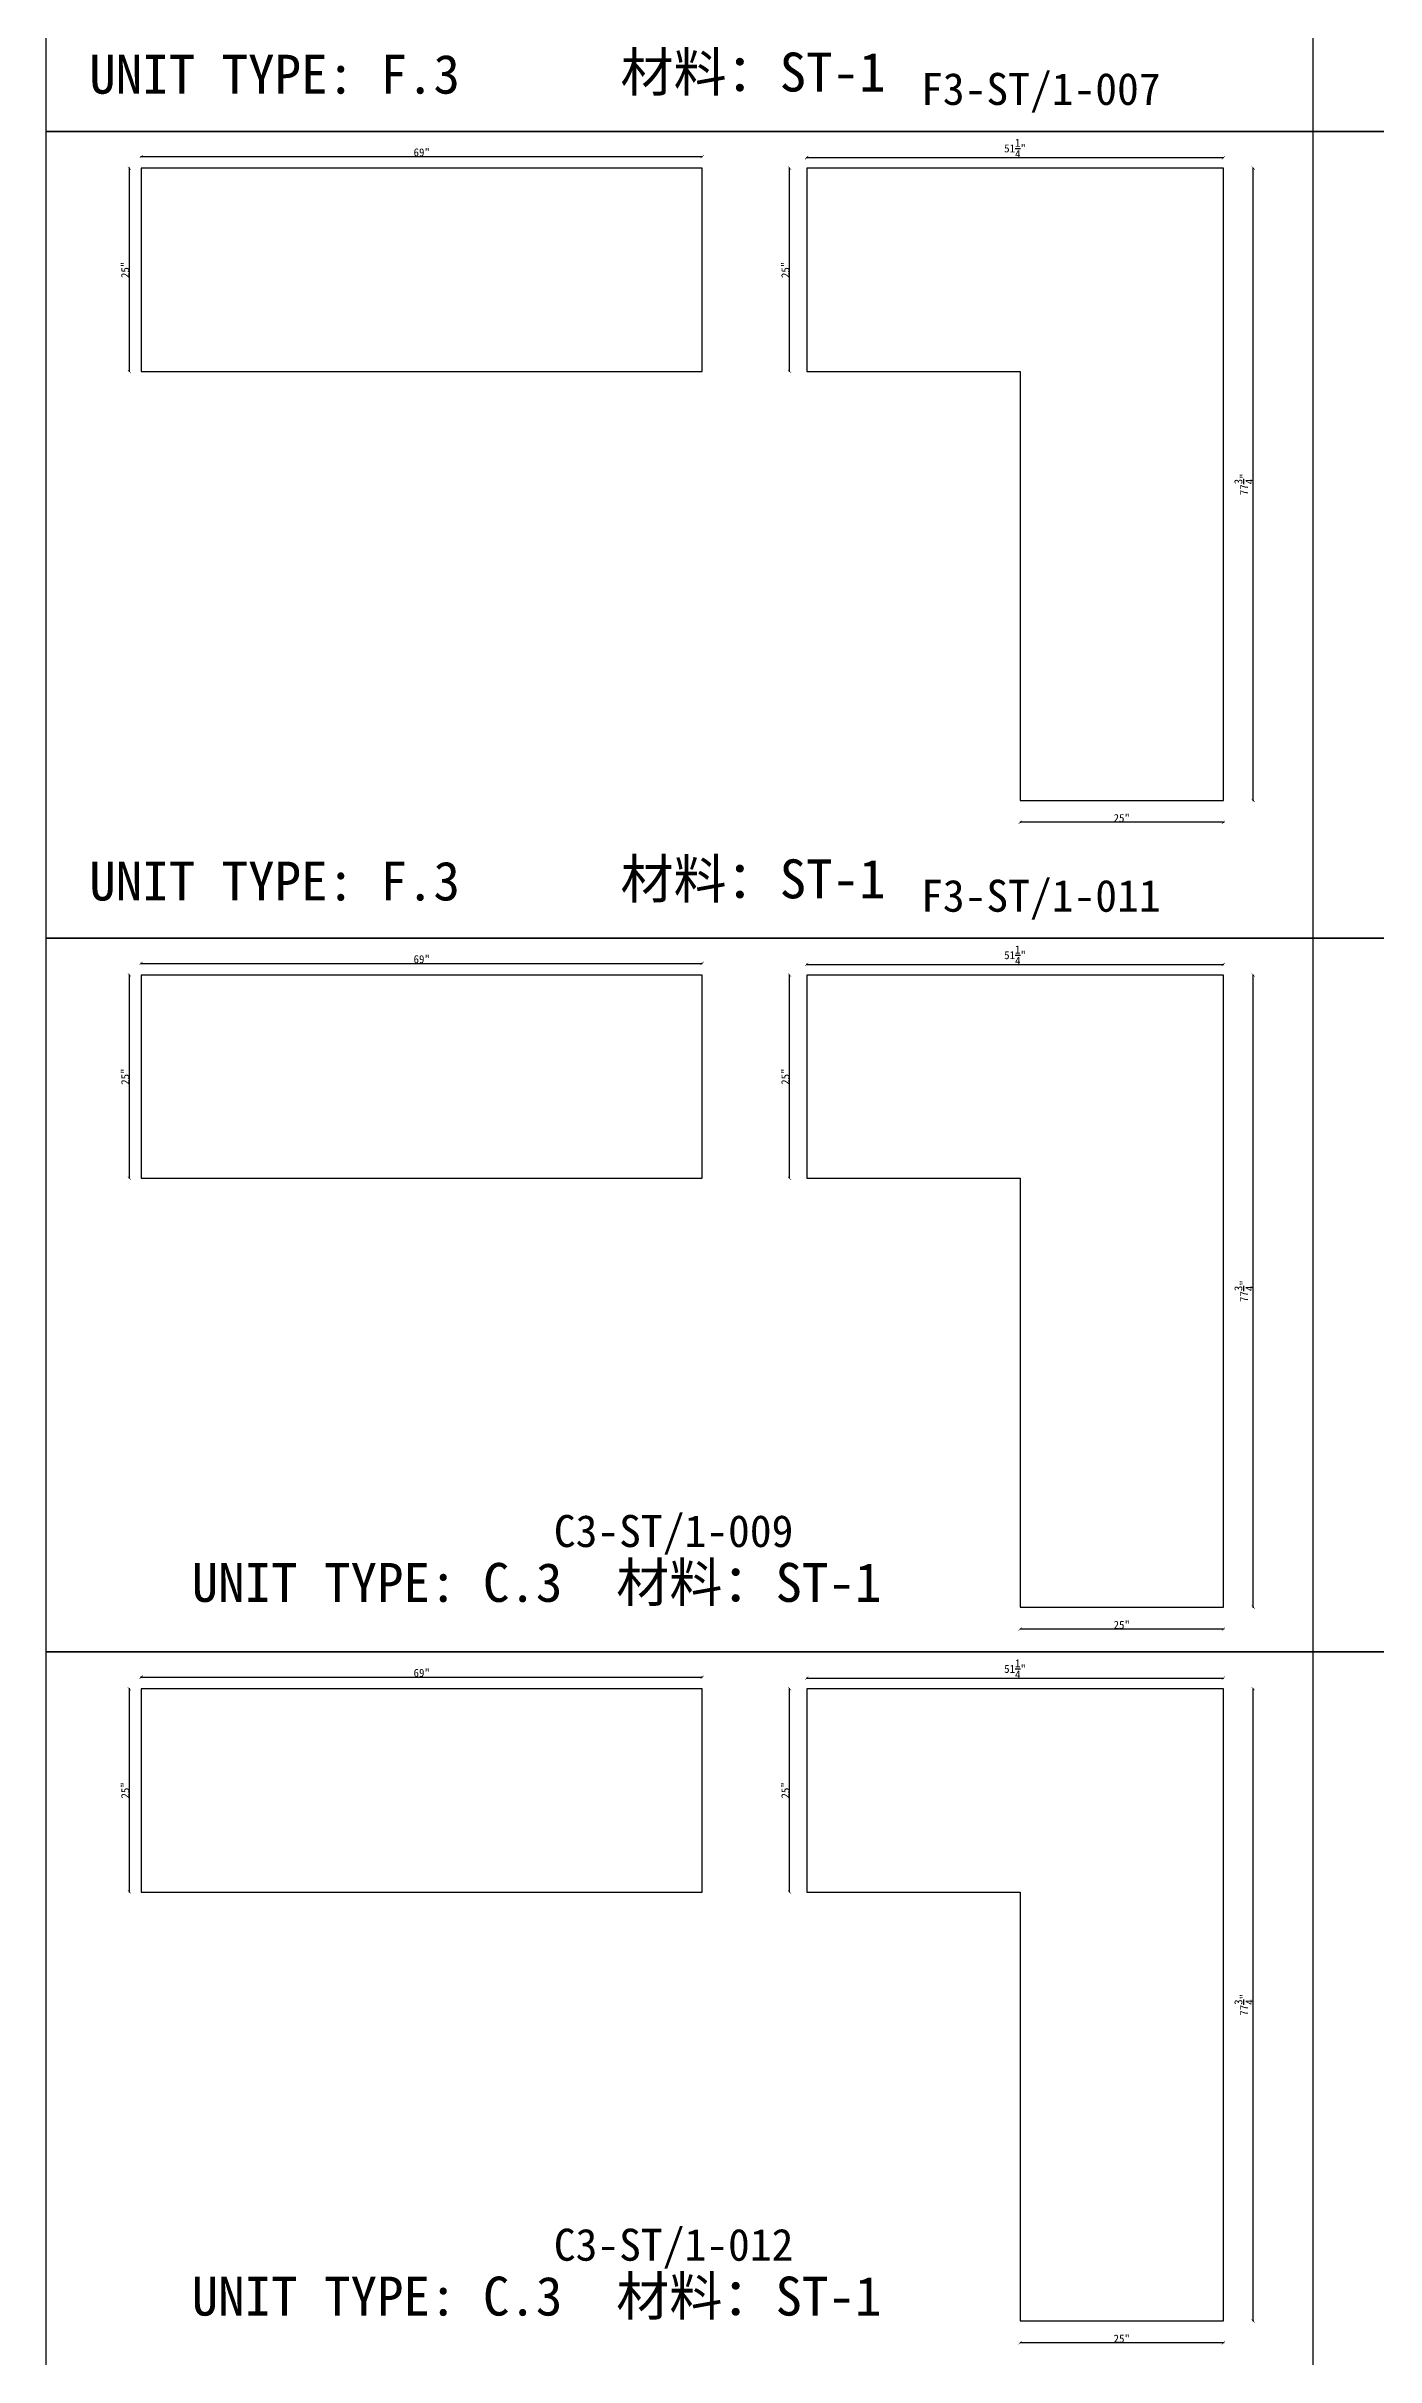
# Model space of a CAD drawing. Header units: millimetres. Extents: x -46966 to 138077, y -48408 to 2116.
# Drawn here: x 15521 to 19674, y -27261 to -20043 of the extents above; entities that cross this region are included whole.
import ezdxf
from ezdxf.enums import TextEntityAlignment as Align

# ---------------------------------------------------------------- set-up
doc = ezdxf.new("R2010")
doc.units = ezdxf.units.MM
doc.layers.add('PART_NUMBER', color=3, linetype='Continuous')
doc.styles.add('样式 1', font='')
doc.styles.get('样式 1').set_extended_font_data('NSimSun')
doc.dimstyles.new('副本 ISO-25', dxfattribs={"dimtxt": 25, "dimasz": 10, "dimexe": 1.5, "dimexo": 0.5, "dimtad": 1, "dimlfac": 0.03937, "dimlunit": 5, "dimtxsty": '样式 1', "dimblk": 'ARCHTICK', "dimcen": 2.5, "dimclrd": 256, "dimclrt": 1, "dimazin": 3, "dimtfac": 1, "dimtmove": 0, "dimatfit": 3, "dimfxlon": 1})

# ---------------------------------------------------------------- blocks, each defined once
blk = doc.blocks.new('_ArchTick')
at = {"color": 0, "linetype": 'ByBlock', "const_width": 0.15}
blk.add_lwpolyline([(-0.5, -0.5), (0.5, 0.5)], dxfattribs=at)
blk = doc.blocks.new('*D817')
at = {"color": 0, "lineweight": -2, "transparency": 16777216}
for p, q in [((15781.4, -20424.6), (15778.9, -20424.6)), ((15781.4, -21059.6), (15778.9, -21059.6))]:
    blk.add_line(p, q, dxfattribs=at)
at = {"lineweight": -2, "transparency": 16777216}
blk.add_line((15780.4, -21059.6), (15780.4, -20424.6), dxfattribs=at)
at = {"layer": 'Defpoints', "color": 0, "transparency": 16777216}
for p in [(15780.4, -20424.6), (15817.3, -20424.6), (15817.3, -21059.6)]:
    blk.add_point(p, dxfattribs=at)
at = {"lineweight": -2, "transparency": 16777216, "xscale": 10, "yscale": 10, "zscale": 10}
for p, rotation in [((15780.4, -20424.6), 90), ((15780.4, -21059.6), 270)]:
    blk.add_blockref('_ArchTick', p, dxfattribs=dict(at, rotation=rotation))
at = {"color": 1, "transparency": 16777216, "insert": (15767.3, -20742.1), "char_height": 25, "attachment_point": 5, "rotation": 90, "style": '样式 1'}
blk.add_mtext('\\A1;25"', dxfattribs=at)
blk = doc.blocks.new('*D818')
at = {"color": 0, "lineweight": -2, "transparency": 16777216}
for p, q in [((15817.3, -20389.3), (15817.3, -20386.8)), ((17569.9, -20389.3), (17569.9, -20386.8))]:
    blk.add_line(p, q, dxfattribs=at)
at = {"lineweight": -2, "transparency": 16777216}
blk.add_line((15817.3, -20388.3), (17569.9, -20388.3), dxfattribs=at)
at = {"layer": 'Defpoints', "color": 0, "transparency": 16777216}
for p in [(15817.3, -20424.6), (17569.9, -20388.3), (17569.9, -20424.6)]:
    blk.add_point(p, dxfattribs=at)
at = {"lineweight": -2, "transparency": 16777216, "xscale": 10, "yscale": 10, "zscale": 10, "rotation": 180}
blk.add_blockref('_ArchTick', (15817.3, -20388.3), dxfattribs=at)
at = {"lineweight": -2, "transparency": 16777216, "xscale": 10, "yscale": 10, "zscale": 10}
blk.add_blockref('_ArchTick', (17569.9, -20388.3), dxfattribs=at)
at = {"color": 1, "transparency": 16777216, "insert": (16693.6, -20375.2), "char_height": 25, "attachment_point": 5, "style": '样式 1'}
blk.add_mtext('\\A1;69"', dxfattribs=at)
blk = doc.blocks.new('*D819')
at = {"color": 0, "lineweight": -2, "transparency": 16777216}
for p, q in [((17896.2, -20392.5), (17896.2, -20390)), ((19198, -20392.5), (19198, -20390))]:
    blk.add_line(p, q, dxfattribs=at)
at = {"lineweight": -2, "transparency": 16777216}
blk.add_line((17896.2, -20391.5), (19198, -20391.5), dxfattribs=at)
at = {"layer": 'Defpoints', "color": 0, "transparency": 16777216}
for p in [(17896.2, -20424.6), (19198, -20391.5), (19198, -20424.6)]:
    blk.add_point(p, dxfattribs=at)
at = {"lineweight": -2, "transparency": 16777216, "xscale": 10, "yscale": 10, "zscale": 10, "rotation": 180}
blk.add_blockref('_ArchTick', (17896.2, -20391.5), dxfattribs=at)
at = {"lineweight": -2, "transparency": 16777216, "xscale": 10, "yscale": 10, "zscale": 10}
blk.add_blockref('_ArchTick', (19198, -20391.5), dxfattribs=at)
at = {"color": 1, "transparency": 16777216, "insert": (18547.1, -20362.5), "char_height": 25, "attachment_point": 5, "style": '样式 1'}
blk.add_mtext('\\A1;51{\\H1x;\\S1/4;}"', dxfattribs=at)
blk = doc.blocks.new('*D820')
at = {"color": 0, "lineweight": -2, "transparency": 16777216}
for p, q in [((17843.8, -20424.6), (17841.3, -20424.6)), ((17843.8, -21059.6), (17841.3, -21059.6))]:
    blk.add_line(p, q, dxfattribs=at)
at = {"lineweight": -2, "transparency": 16777216}
blk.add_line((17842.8, -21059.6), (17842.8, -20424.6), dxfattribs=at)
at = {"layer": 'Defpoints', "color": 0, "transparency": 16777216}
for p in [(17842.8, -20424.6), (17896.2, -20424.6), (17896.2, -21059.6)]:
    blk.add_point(p, dxfattribs=at)
at = {"lineweight": -2, "transparency": 16777216, "xscale": 10, "yscale": 10, "zscale": 10}
for p, rotation in [((17842.8, -20424.6), 90), ((17842.8, -21059.6), 270)]:
    blk.add_blockref('_ArchTick', p, dxfattribs=dict(at, rotation=rotation))
at = {"color": 1, "transparency": 16777216, "insert": (17829.6, -20742.1), "char_height": 25, "attachment_point": 5, "rotation": 90, "style": '样式 1'}
blk.add_mtext('\\A1;25"', dxfattribs=at)
blk = doc.blocks.new('*D821')
at = {"color": 0, "lineweight": -2, "transparency": 16777216}
for p, q in [((18563, -22466.9), (18563, -22469.4)), ((19198, -22466.9), (19198, -22469.4))]:
    blk.add_line(p, q, dxfattribs=at)
at = {"lineweight": -2, "transparency": 16777216}
blk.add_line((19198, -22467.9), (18563, -22467.9), dxfattribs=at)
at = {"layer": 'Defpoints', "color": 0, "transparency": 16777216}
for p in [(18563, -22399.5), (19198, -22399.5), (18563, -22467.9)]:
    blk.add_point(p, dxfattribs=at)
at = {"lineweight": -2, "transparency": 16777216, "xscale": 10, "yscale": 10, "zscale": 10, "rotation": 180}
blk.add_blockref('_ArchTick', (18563, -22467.9), dxfattribs=at)
at = {"lineweight": -2, "transparency": 16777216, "xscale": 10, "yscale": 10, "zscale": 10}
blk.add_blockref('_ArchTick', (19198, -22467.9), dxfattribs=at)
at = {"color": 1, "transparency": 16777216, "insert": (18880.5, -22454.8), "char_height": 25, "attachment_point": 5, "style": '样式 1'}
blk.add_mtext('\\A1;25"', dxfattribs=at)
blk = doc.blocks.new('*D822')
at = {"color": 0, "lineweight": -2, "transparency": 16777216}
for p, q in [((19290.2, -20424.6), (19292.7, -20424.6)), ((19290.2, -22399.5), (19292.7, -22399.5))]:
    blk.add_line(p, q, dxfattribs=at)
at = {"lineweight": -2, "transparency": 16777216}
blk.add_line((19291.2, -22399.5), (19291.2, -20424.6), dxfattribs=at)
at = {"layer": 'Defpoints', "color": 0, "transparency": 16777216}
for p in [(19198, -20424.6), (19291.2, -20424.6), (19198, -22399.5)]:
    blk.add_point(p, dxfattribs=at)
at = {"lineweight": -2, "transparency": 16777216, "xscale": 10, "yscale": 10, "zscale": 10}
for p, rotation in [((19291.2, -20424.6), 90), ((19291.2, -22399.5), 270)]:
    blk.add_blockref('_ArchTick', p, dxfattribs=dict(at, rotation=rotation))
at = {"color": 1, "transparency": 16777216, "insert": (19262.1, -21412), "char_height": 25, "attachment_point": 5, "rotation": 90, "style": '样式 1'}
blk.add_mtext('\\A1;77{\\H1x;\\S3/4;}"', dxfattribs=at)
blk = doc.blocks.new('*D833')
at = {"color": 0, "lineweight": -2, "transparency": 16777216}
for p, q in [((15781.4, -22945), (15778.9, -22945)), ((15781.4, -23580), (15778.9, -23580))]:
    blk.add_line(p, q, dxfattribs=at)
at = {"lineweight": -2, "transparency": 16777216}
blk.add_line((15780.4, -23580), (15780.4, -22945), dxfattribs=at)
at = {"layer": 'Defpoints', "color": 0, "transparency": 16777216}
for p in [(15780.4, -22945), (15817.3, -22945), (15817.3, -23580)]:
    blk.add_point(p, dxfattribs=at)
at = {"lineweight": -2, "transparency": 16777216, "xscale": 10, "yscale": 10, "zscale": 10}
for p, rotation in [((15780.4, -22945), 90), ((15780.4, -23580), 270)]:
    blk.add_blockref('_ArchTick', p, dxfattribs=dict(at, rotation=rotation))
at = {"color": 1, "transparency": 16777216, "insert": (15767.3, -23262.5), "char_height": 25, "attachment_point": 5, "rotation": 90, "style": '样式 1'}
blk.add_mtext('\\A1;25"', dxfattribs=at)
blk = doc.blocks.new('*D834')
at = {"color": 0, "lineweight": -2, "transparency": 16777216}
for p, q in [((15817.3, -22909.7), (15817.3, -22907.2)), ((17569.9, -22909.7), (17569.9, -22907.2))]:
    blk.add_line(p, q, dxfattribs=at)
at = {"lineweight": -2, "transparency": 16777216}
blk.add_line((15817.3, -22908.7), (17569.9, -22908.7), dxfattribs=at)
at = {"layer": 'Defpoints', "color": 0, "transparency": 16777216}
for p in [(15817.3, -22945), (17569.9, -22908.7), (17569.9, -22945)]:
    blk.add_point(p, dxfattribs=at)
at = {"lineweight": -2, "transparency": 16777216, "xscale": 10, "yscale": 10, "zscale": 10, "rotation": 180}
blk.add_blockref('_ArchTick', (15817.3, -22908.7), dxfattribs=at)
at = {"lineweight": -2, "transparency": 16777216, "xscale": 10, "yscale": 10, "zscale": 10}
blk.add_blockref('_ArchTick', (17569.9, -22908.7), dxfattribs=at)
at = {"color": 1, "transparency": 16777216, "insert": (16693.6, -22895.6), "char_height": 25, "attachment_point": 5, "style": '样式 1'}
blk.add_mtext('\\A1;69"', dxfattribs=at)
blk = doc.blocks.new('*D835')
at = {"color": 0, "lineweight": -2, "transparency": 16777216}
for p, q in [((17896.2, -22912.9), (17896.2, -22910.4)), ((19198, -22912.9), (19198, -22910.4))]:
    blk.add_line(p, q, dxfattribs=at)
at = {"lineweight": -2, "transparency": 16777216}
blk.add_line((17896.2, -22911.9), (19198, -22911.9), dxfattribs=at)
at = {"layer": 'Defpoints', "color": 0, "transparency": 16777216}
for p in [(17896.2, -22945), (19198, -22911.9), (19198, -22945)]:
    blk.add_point(p, dxfattribs=at)
at = {"lineweight": -2, "transparency": 16777216, "xscale": 10, "yscale": 10, "zscale": 10, "rotation": 180}
blk.add_blockref('_ArchTick', (17896.2, -22911.9), dxfattribs=at)
at = {"lineweight": -2, "transparency": 16777216, "xscale": 10, "yscale": 10, "zscale": 10}
blk.add_blockref('_ArchTick', (19198, -22911.9), dxfattribs=at)
at = {"color": 1, "transparency": 16777216, "insert": (18547.1, -22882.9), "char_height": 25, "attachment_point": 5, "style": '样式 1'}
blk.add_mtext('\\A1;51{\\H1x;\\S1/4;}"', dxfattribs=at)
blk = doc.blocks.new('*D836')
at = {"color": 0, "lineweight": -2, "transparency": 16777216}
for p, q in [((17843.8, -22945), (17841.3, -22945)), ((17843.8, -23580), (17841.3, -23580))]:
    blk.add_line(p, q, dxfattribs=at)
at = {"lineweight": -2, "transparency": 16777216}
blk.add_line((17842.8, -23580), (17842.8, -22945), dxfattribs=at)
at = {"layer": 'Defpoints', "color": 0, "transparency": 16777216}
for p in [(17842.8, -22945), (17896.2, -22945), (17896.2, -23580)]:
    blk.add_point(p, dxfattribs=at)
at = {"lineweight": -2, "transparency": 16777216, "xscale": 10, "yscale": 10, "zscale": 10}
for p, rotation in [((17842.8, -22945), 90), ((17842.8, -23580), 270)]:
    blk.add_blockref('_ArchTick', p, dxfattribs=dict(at, rotation=rotation))
at = {"color": 1, "transparency": 16777216, "insert": (17829.6, -23262.5), "char_height": 25, "attachment_point": 5, "rotation": 90, "style": '样式 1'}
blk.add_mtext('\\A1;25"', dxfattribs=at)
blk = doc.blocks.new('*D837')
at = {"color": 0, "lineweight": -2, "transparency": 16777216}
for p, q in [((18563, -24987.3), (18563, -24989.8)), ((19198, -24987.3), (19198, -24989.8))]:
    blk.add_line(p, q, dxfattribs=at)
at = {"lineweight": -2, "transparency": 16777216}
blk.add_line((19198, -24988.3), (18563, -24988.3), dxfattribs=at)
at = {"layer": 'Defpoints', "color": 0, "transparency": 16777216}
for p in [(18563, -24919.9), (19198, -24919.9), (18563, -24988.3)]:
    blk.add_point(p, dxfattribs=at)
at = {"lineweight": -2, "transparency": 16777216, "xscale": 10, "yscale": 10, "zscale": 10, "rotation": 180}
blk.add_blockref('_ArchTick', (18563, -24988.3), dxfattribs=at)
at = {"lineweight": -2, "transparency": 16777216, "xscale": 10, "yscale": 10, "zscale": 10}
blk.add_blockref('_ArchTick', (19198, -24988.3), dxfattribs=at)
at = {"color": 1, "transparency": 16777216, "insert": (18880.5, -24975.2), "char_height": 25, "attachment_point": 5, "style": '样式 1'}
blk.add_mtext('\\A1;25"', dxfattribs=at)
blk = doc.blocks.new('*D838')
at = {"color": 0, "lineweight": -2, "transparency": 16777216}
for p, q in [((19290.2, -22945), (19292.7, -22945)), ((19290.2, -24919.9), (19292.7, -24919.9))]:
    blk.add_line(p, q, dxfattribs=at)
at = {"lineweight": -2, "transparency": 16777216}
blk.add_line((19291.2, -24919.9), (19291.2, -22945), dxfattribs=at)
at = {"layer": 'Defpoints', "color": 0, "transparency": 16777216}
for p in [(19198, -22945), (19291.2, -22945), (19198, -24919.9)]:
    blk.add_point(p, dxfattribs=at)
at = {"lineweight": -2, "transparency": 16777216, "xscale": 10, "yscale": 10, "zscale": 10}
for p, rotation in [((19291.2, -22945), 90), ((19291.2, -24919.9), 270)]:
    blk.add_blockref('_ArchTick', p, dxfattribs=dict(at, rotation=rotation))
at = {"color": 1, "transparency": 16777216, "insert": (19262.1, -23932.5), "char_height": 25, "attachment_point": 5, "rotation": 90, "style": '样式 1'}
blk.add_mtext('\\A1;77{\\H1x;\\S3/4;}"', dxfattribs=at)
blk = doc.blocks.new('*D845')
at = {"color": 0, "lineweight": -2, "transparency": 16777216}
for p, q in [((15781.4, -25174.6), (15778.9, -25174.6)), ((15781.4, -25809.6), (15778.9, -25809.6))]:
    blk.add_line(p, q, dxfattribs=at)
at = {"lineweight": -2, "transparency": 16777216}
blk.add_line((15780.4, -25809.6), (15780.4, -25174.6), dxfattribs=at)
at = {"layer": 'Defpoints', "color": 0, "transparency": 16777216}
for p in [(15780.4, -25174.6), (15817.3, -25174.6), (15817.3, -25809.6)]:
    blk.add_point(p, dxfattribs=at)
at = {"lineweight": -2, "transparency": 16777216, "xscale": 10, "yscale": 10, "zscale": 10}
for p, rotation in [((15780.4, -25174.6), 90), ((15780.4, -25809.6), 270)]:
    blk.add_blockref('_ArchTick', p, dxfattribs=dict(at, rotation=rotation))
at = {"color": 1, "transparency": 16777216, "insert": (15767.3, -25492.1), "char_height": 25, "attachment_point": 5, "rotation": 90, "style": '样式 1'}
blk.add_mtext('\\A1;25"', dxfattribs=at)
blk = doc.blocks.new('*D846')
at = {"color": 0, "lineweight": -2, "transparency": 16777216}
for p, q in [((15817.3, -25139.3), (15817.3, -25136.8)), ((17569.9, -25139.3), (17569.9, -25136.8))]:
    blk.add_line(p, q, dxfattribs=at)
at = {"lineweight": -2, "transparency": 16777216}
blk.add_line((15817.3, -25138.3), (17569.9, -25138.3), dxfattribs=at)
at = {"layer": 'Defpoints', "color": 0, "transparency": 16777216}
for p in [(15817.3, -25174.6), (17569.9, -25138.3), (17569.9, -25174.6)]:
    blk.add_point(p, dxfattribs=at)
at = {"lineweight": -2, "transparency": 16777216, "xscale": 10, "yscale": 10, "zscale": 10, "rotation": 180}
blk.add_blockref('_ArchTick', (15817.3, -25138.3), dxfattribs=at)
at = {"lineweight": -2, "transparency": 16777216, "xscale": 10, "yscale": 10, "zscale": 10}
blk.add_blockref('_ArchTick', (17569.9, -25138.3), dxfattribs=at)
at = {"color": 1, "transparency": 16777216, "insert": (16693.6, -25125.2), "char_height": 25, "attachment_point": 5, "style": '样式 1'}
blk.add_mtext('\\A1;69"', dxfattribs=at)
blk = doc.blocks.new('*D847')
at = {"color": 0, "lineweight": -2, "transparency": 16777216}
for p, q in [((17896.2, -25142.5), (17896.2, -25140)), ((19198, -25142.5), (19198, -25140))]:
    blk.add_line(p, q, dxfattribs=at)
at = {"lineweight": -2, "transparency": 16777216}
blk.add_line((17896.2, -25141.5), (19198, -25141.5), dxfattribs=at)
at = {"layer": 'Defpoints', "color": 0, "transparency": 16777216}
for p in [(17896.2, -25174.6), (19198, -25141.5), (19198, -25174.6)]:
    blk.add_point(p, dxfattribs=at)
at = {"lineweight": -2, "transparency": 16777216, "xscale": 10, "yscale": 10, "zscale": 10, "rotation": 180}
blk.add_blockref('_ArchTick', (17896.2, -25141.5), dxfattribs=at)
at = {"lineweight": -2, "transparency": 16777216, "xscale": 10, "yscale": 10, "zscale": 10}
blk.add_blockref('_ArchTick', (19198, -25141.5), dxfattribs=at)
at = {"color": 1, "transparency": 16777216, "insert": (18547.1, -25112.5), "char_height": 25, "attachment_point": 5, "style": '样式 1'}
blk.add_mtext('\\A1;51{\\H1x;\\S1/4;}"', dxfattribs=at)
blk = doc.blocks.new('*D848')
at = {"color": 0, "lineweight": -2, "transparency": 16777216}
for p, q in [((17843.8, -25174.6), (17841.3, -25174.6)), ((17843.8, -25809.6), (17841.3, -25809.6))]:
    blk.add_line(p, q, dxfattribs=at)
at = {"lineweight": -2, "transparency": 16777216}
blk.add_line((17842.8, -25809.6), (17842.8, -25174.6), dxfattribs=at)
at = {"layer": 'Defpoints', "color": 0, "transparency": 16777216}
for p in [(17842.8, -25174.6), (17896.2, -25174.6), (17896.2, -25809.6)]:
    blk.add_point(p, dxfattribs=at)
at = {"lineweight": -2, "transparency": 16777216, "xscale": 10, "yscale": 10, "zscale": 10}
for p, rotation in [((17842.8, -25174.6), 90), ((17842.8, -25809.6), 270)]:
    blk.add_blockref('_ArchTick', p, dxfattribs=dict(at, rotation=rotation))
at = {"color": 1, "transparency": 16777216, "insert": (17829.6, -25492.1), "char_height": 25, "attachment_point": 5, "rotation": 90, "style": '样式 1'}
blk.add_mtext('\\A1;25"', dxfattribs=at)
blk = doc.blocks.new('*D849')
at = {"color": 0, "lineweight": -2, "transparency": 16777216}
for p, q in [((18563, -27216.9), (18563, -27219.4)), ((19198, -27216.9), (19198, -27219.4))]:
    blk.add_line(p, q, dxfattribs=at)
at = {"lineweight": -2, "transparency": 16777216}
blk.add_line((19198, -27217.9), (18563, -27217.9), dxfattribs=at)
at = {"layer": 'Defpoints', "color": 0, "transparency": 16777216}
for p in [(18563, -27149.5), (19198, -27149.5), (18563, -27217.9)]:
    blk.add_point(p, dxfattribs=at)
at = {"lineweight": -2, "transparency": 16777216, "xscale": 10, "yscale": 10, "zscale": 10, "rotation": 180}
blk.add_blockref('_ArchTick', (18563, -27217.9), dxfattribs=at)
at = {"lineweight": -2, "transparency": 16777216, "xscale": 10, "yscale": 10, "zscale": 10}
blk.add_blockref('_ArchTick', (19198, -27217.9), dxfattribs=at)
at = {"color": 1, "transparency": 16777216, "insert": (18880.5, -27204.8), "char_height": 25, "attachment_point": 5, "style": '样式 1'}
blk.add_mtext('\\A1;25"', dxfattribs=at)
blk = doc.blocks.new('*D850')
at = {"color": 0, "lineweight": -2, "transparency": 16777216}
for p, q in [((19290.2, -25174.6), (19292.7, -25174.6)), ((19290.2, -27149.5), (19292.7, -27149.5))]:
    blk.add_line(p, q, dxfattribs=at)
at = {"lineweight": -2, "transparency": 16777216}
blk.add_line((19291.2, -27149.5), (19291.2, -25174.6), dxfattribs=at)
at = {"layer": 'Defpoints', "color": 0, "transparency": 16777216}
for p in [(19198, -25174.6), (19291.2, -25174.6), (19198, -27149.5)]:
    blk.add_point(p, dxfattribs=at)
at = {"lineweight": -2, "transparency": 16777216, "xscale": 10, "yscale": 10, "zscale": 10}
for p, rotation in [((19291.2, -25174.6), 90), ((19291.2, -27149.5), 270)]:
    blk.add_blockref('_ArchTick', p, dxfattribs=dict(at, rotation=rotation))
at = {"color": 1, "transparency": 16777216, "insert": (19262.1, -26162), "char_height": 25, "attachment_point": 5, "rotation": 90, "style": '样式 1'}
blk.add_mtext('\\A1;77{\\H1x;\\S3/4;}"', dxfattribs=at)

msp = doc.modelspace()

# ---------------------------------------------------------------- linework, layer by layer
at = {"color": 1}
for points in [[(15520.571, -17789.28), (19477.452, -17789.28), (19477.452, -20309.699), (15520.571, -20309.699)], [(19477.452, -20309.699), (22269.327, -20309.699), (22269.327, -17789.28), (19477.452, -17789.28)], [(15520.571, -20309.699), (19477.452, -20309.699), (19477.452, -22830.117), (15520.571, -22830.117)], [(19477.452, -22830.117), (22269.327, -22830.117), (22269.327, -20309.699), (19477.452, -20309.699)], [(15520.571, -22830.117), (19477.452, -22830.117), (19477.452, -25059.684), (15520.571, -25059.684)], [(19477.452, -25059.684), (22269.327, -25059.684), (22269.327, -22830.117), (19477.452, -22830.117)], [(15520.571, -25059.684), (19477.452, -25059.684), (19477.452, -27289.251), (15520.571, -27289.251)], [(19477.452, -27289.251), (22269.327, -27289.251), (22269.327, -25059.684), (19477.452, -25059.684)]]:
    msp.add_lwpolyline(points, close=True, dxfattribs=at)
for points in [[(15817.322, -21059.625), (17569.922, -21059.625), (17569.922, -20424.625), (15817.322, -20424.625)], [(19197.967, -20424.625), (17896.217, -20424.625), (17896.217, -21059.625), (18562.967, -21059.625), (18562.967, -22399.475), (19197.967, -22399.475)], [(15817.322, -23580.043), (17569.922, -23580.043), (17569.922, -22945.043), (15817.322, -22945.043)], [(19197.967, -22945.043), (17896.217, -22945.043), (17896.217, -23580.043), (18562.967, -23580.043), (18562.967, -24919.893), (19197.967, -24919.893)], [(15817.322, -25809.61), (17569.922, -25809.61), (17569.922, -25174.61), (15817.322, -25174.61)], [(19197.967, -25174.61), (17896.217, -25174.61), (17896.217, -25809.61), (18562.967, -25809.61), (18562.967, -27149.46), (19197.967, -27149.46)]]:
    msp.add_lwpolyline(points, close=True)

# ---------------------------------------------------------------- texts
at = {"style": '样式 1'}
for s, p in [('材料：ST-1', (17314.316, -20184.909)), ('UNIT TYPE: F.3', (15655.029, -20191.564)), ('UNIT TYPE: F.3', (15655.029, -22711.982)), ('材料：ST-1', (17314.316, -22705.327)), ('UNIT TYPE: C.3', (15974.994, -24903.142)), ('材料：ST-1', (17301.275, -24903.142)), ('材料：ST-1', (17301.275, -27132.709)), ('UNIT TYPE: C.3', (15974.994, -27132.709))]:
    msp.add_text(s, height=121.5865, dxfattribs=at).set_placement(p)
at = {"layer": 'PART_NUMBER', "color": 3, "style": '样式 1'}
for s, p in [('F3-ST/1-007', (18627.658, -20176.868)), ('F3-ST/1-011', (18627.658, -22697.286)), ('C3-ST/1-009', (17480.434, -24681.853)), ('C3-ST/1-012', (17480.434, -26911.42))]:
    msp.add_text(s, height=100, dxfattribs=at).set_placement(p, align=Align.MIDDLE_CENTER)

# ---------------------------------------------------------------- dimensions: what is measured, and where the dimension line sits
for base, p1, p2, picture, middle in [((19197.967, -20391.492), (17896.217, -20424.625), (19197.967, -20424.625), '*D819', (18547.092, -20362.469)), ((17569.922, -20388.295), (15817.322, -20424.625), (17569.922, -20424.625), '*D818', (16693.622, -20375.17)), ((18562.967, -22467.891), (19197.967, -22399.475), (18562.967, -22399.475), '*D821', (18880.467, -22454.766)), ((17569.922, -22908.713), (15817.322, -22945.043), (17569.922, -22945.043), '*D834', (16693.622, -22895.588)), ((19197.967, -22911.911), (17896.217, -22945.043), (19197.967, -22945.043), '*D835', (18547.092, -22882.887)), ((18562.967, -24988.309), (19197.967, -24919.893), (18562.967, -24919.893), '*D837', (18880.467, -24975.184)), ((17569.922, -25138.28), (15817.322, -25174.61), (17569.922, -25174.61), '*D846', (16693.622, -25125.155)), ((19197.967, -25141.478), (17896.217, -25174.61), (19197.967, -25174.61), '*D847', (18547.092, -25112.454)), ((18562.967, -27217.876), (19197.967, -27149.46), (18562.967, -27149.46), '*D849', (18880.467, -27204.751))]:
    dim = msp.add_linear_dim(base=base, p1=p1, p2=p2, dimstyle='副本 ISO-25')
    dim.commit()
    dim.dimension.update_dxf_attribs({"geometry": picture, "text_midpoint": middle})
for base, p1, p2, picture, middle in [((15780.383, -20424.625), (15817.322, -21059.625), (15817.322, -20424.625), '*D817', (15767.258, -20742.125)), ((17842.772, -20424.625), (17896.217, -21059.625), (17896.217, -20424.625), '*D820', (17829.647, -20742.125)), ((19291.19, -20424.625), (19197.967, -22399.475), (19197.967, -20424.625), '*D822', (19262.096, -21412.05)), ((15780.383, -22945.043), (15817.322, -23580.043), (15817.322, -22945.043), '*D833', (15767.258, -23262.543)), ((17842.772, -22945.043), (17896.217, -23580.043), (17896.217, -22945.043), '*D836', (17829.647, -23262.543)), ((19291.19, -22945.043), (19197.967, -24919.893), (19197.967, -22945.043), '*D838', (19262.096, -23932.468)), ((15780.383, -25174.61), (15817.322, -25809.61), (15817.322, -25174.61), '*D845', (15767.258, -25492.11)), ((17842.772, -25174.61), (17896.217, -25809.61), (17896.217, -25174.61), '*D848', (17829.647, -25492.11)), ((19291.19, -25174.61), (19197.967, -27149.46), (19197.967, -25174.61), '*D850', (19262.096, -26162.035))]:
    dim = msp.add_linear_dim(base=base, p1=p1, p2=p2, angle=90, dimstyle='副本 ISO-25')
    dim.commit()
    dim.dimension.update_dxf_attribs({"geometry": picture, "text_midpoint": middle})

doc.saveas('drawing.dxf')
